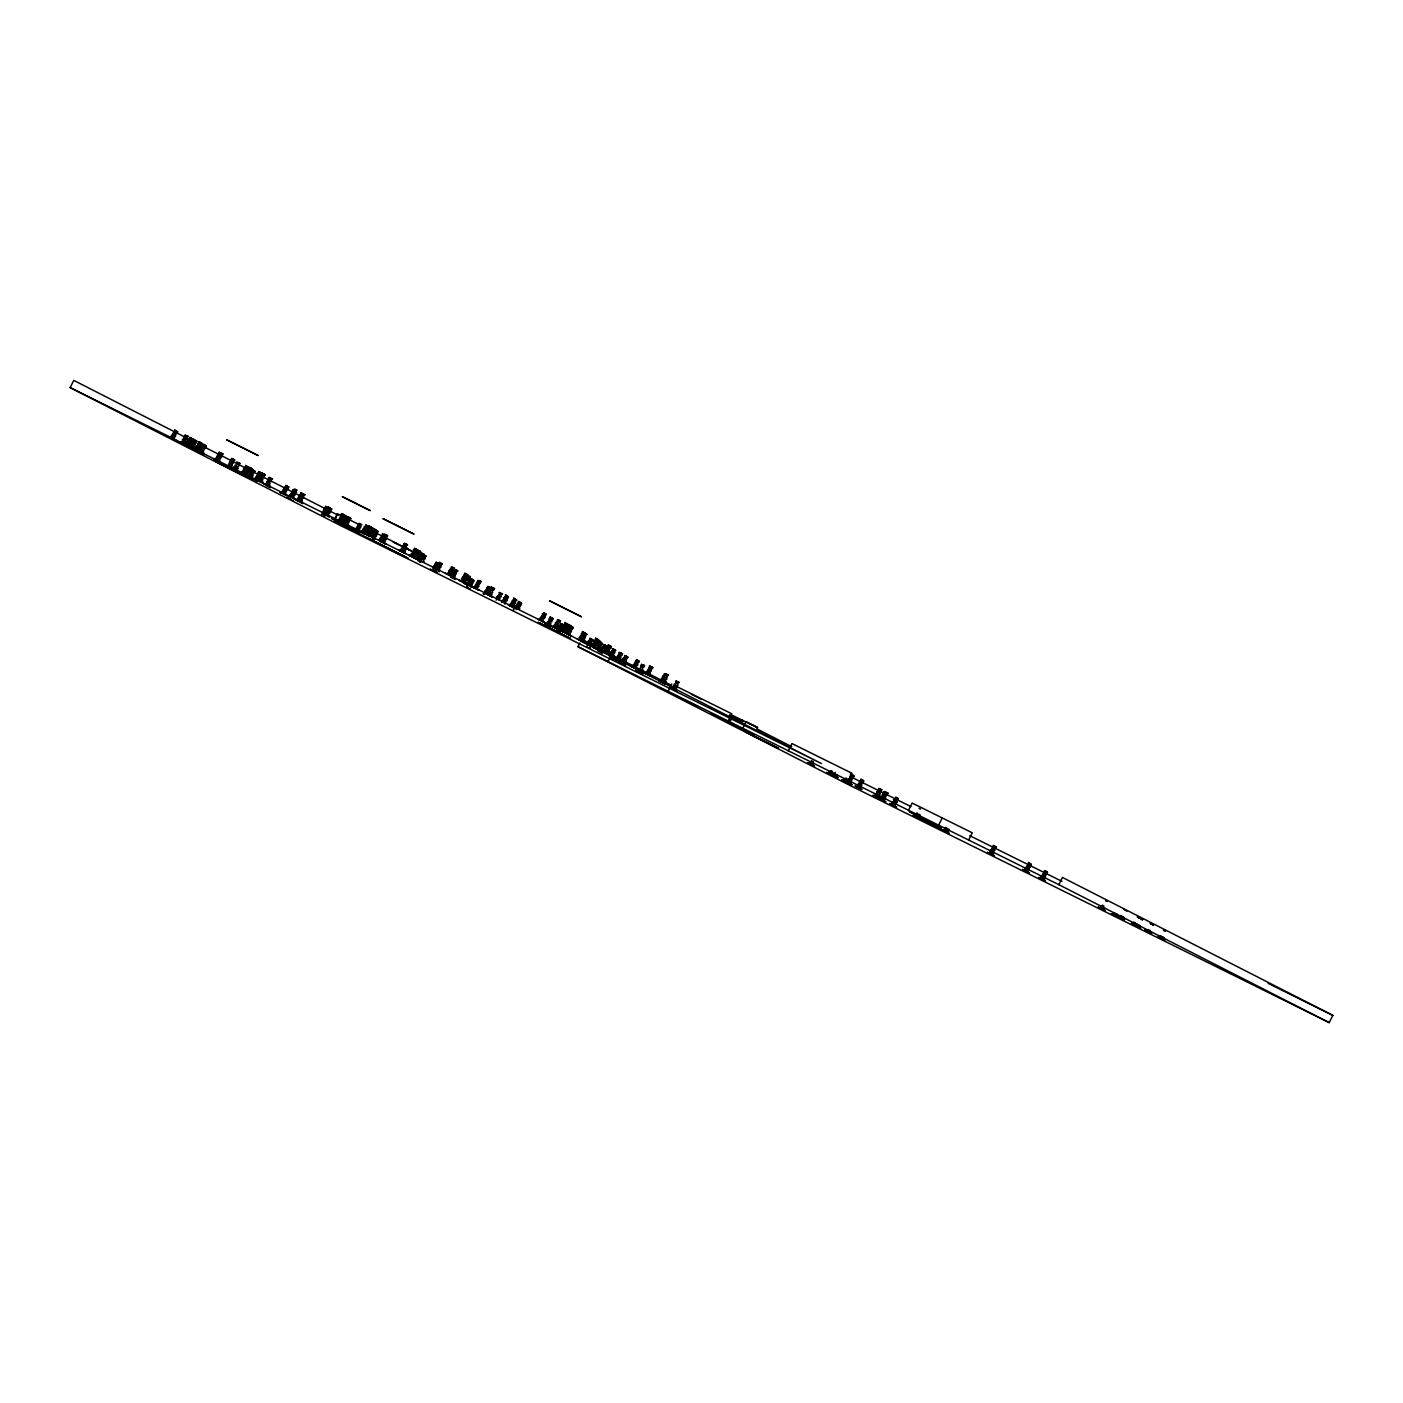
<?xml version="1.0" encoding="UTF-8"?>
<svg xmlns="http://www.w3.org/2000/svg" width="1403" height="1403" viewBox="0 0 1403 1403"><rect width="100%" height="100%" fill="white"/><g stroke="black" fill="none" stroke-linecap="round" stroke-linejoin="round"><path stroke-width="1.5" d="M177.409 431.896L174.568 430.002L177.672 432.001M193.368 441.945L194.123 440.384M234.722 460.079L231.513 458.921M248.734 467.217L245.683 465.48M262.431 473.477L265.132 475.073M265.342 474.6L261.572 473.249M272.533 479.002L269.288 477.283M288.878 487.087L285.721 485.333L288.422 487.332M304.083 494.698L304.784 494.628M344.963 515.357L341.823 513.603L342.35 514.515M372.093 528.352L370.567 527.949M406.046 547.503L407.238 548.678M420.181 551.817L414.604 548.17M420.567 551.432L415.042 548.941L411.342 555.991L410.325 555.798M423.864 554.062L423.899 555.009L420.812 553.22M457.781 570.881L454.554 569.828M467.795 574.914L467.287 575.739M481.019 581.543L477.686 580.474L481.001 581.456M506.062 595.644L505.448 594.767L508.237 596.731M521.232 604.167L519.636 603.378L520.969 604.062M521.442 603.711L518.759 601.431L518.216 602.659M546.433 614.286L543.417 612.778M565.041 622.897L570.933 626.545L570.705 625.615M584.42 633.7C589.067 634.489 577.247 629.684 585.525 633.56M593.066 639.873L589.751 638.242L592.855 640.224M598.643 639.978L595.591 638.242M599.607 641.855L602.115 643.802M611.042 646.783L608.516 644.836M611.498 646.537L608.008 645.257L611.287 646.888M622.616 653.886L619.389 652.29M627.685 657.078L624.914 655.675M636.331 659.691L639.084 661.076M652.641 667.986L649.607 666.022L652.465 667.898M652.939 667.565L649.221 666.285L651.623 667.021M667.442 675.562L664.233 674.405M679.157 682.296L675.772 681.262L677.93 681.753M853.796 776.403L852.463 775.929M853.112 775.438L852.603 777.578L853.638 778.086L852.41 777.56M863.055 780.769L860.723 779.139L863.564 781.015M885.714 794.589L887.678 792.976M887.853 793.169L884.153 791.994M895.482 797.202L898.236 798.588M993.499 845.448L996.007 847.377M1126.89 911.178L1123.75 909.425M1138.499 917.58L1140.218 917.737M1140.376 918.053L1137.149 916.913M1151.056 924.016L1150.372 923.209L1153.599 924.805M189.738 437.964L192.912 439.946L192.807 438.806M192.877 439.911L193.789 440.261M203.4 444.137L206.188 446.207L203.154 444.681M222.761 454.326L219.517 452.695M220.885 453.029L221.148 453.502M259.818 473.109L258.661 472.899L260.677 473.776M293.367 490.647L293.858 490.98M327.688 508.833C329.302 508.956 331.932 512.516 330.968 508.693L329.424 507.64M348.365 517.339L350.066 518.566M371.69 527.318C366.323 525.266 368.831 526.599 372.076 528.159M371.146 528.072L368.06 526.195L368.603 527.09M406.94 548.082L407.519 548.801L405.221 547.766C406.326 551.73 403.38 547.889 401.767 547.819M439.244 562.866L442.278 564.374L440.244 563.357M465.989 574.476L465.13 573.669L461.377 581.052L460.359 580.86M467.83 575.739L469.549 576.879M567.514 624.931L565.356 623.37L568.987 625.089M566.181 624.037L570.775 625.878M566.409 624.002L567.268 624.247M569.232 627.351L569.899 625.913L568.197 624.686L563.708 631.981M597.853 639.663L600.642 641.943M851.726 775.193L853.287 775.649M863.091 780.489L863.845 781.138L860.811 779.63M884.609 792.134C885.661 790.38 885.311 796.132 881.417 799.429L879.927 799.096M1044.551 871.07L1047.304 872.473M1152.828 924.612L1153.476 925.208L1151.81 924.367M187.143 435.912L186.161 435.772M190.755 438.297L192.421 439.928M191.65 438.473L191.527 441.138M191.492 439.349C194.315 441.173 188.212 439.893 189.598 439.683M192.597 439.542L189.984 437.403M193.702 439.928L196.999 441.208L191.071 438.069M246.542 466.462L248.541 467.585L245.525 466.077M253.838 470.549L252.856 470.303M260.397 473.477L259.625 472.811M261.239 472.829L260.555 472.443M295.893 489.612L295.121 489.349M349.75 517.882L345.945 515.918M373.707 529.194L374.566 529.562L373.917 528.913M384.457 534.806L383.528 534.789M386.579 534.806L385.825 534.543M453.222 567.777L452.485 567.478M478.984 580.93L479.703 581.245M493.295 587.875L492.471 587.769M550.993 617.846L551.853 617.916M558.534 620.354L559.306 620.284M561.796 624.423L562.778 624.616L560.762 624.125M583.613 632.332L584.332 632.648M604.956 645.134L605.552 645.485M610.165 645.766L609.305 645.678M610.287 645.941L609.393 645.818M614.426 649.957L613.62 649.449L614.602 649.607M620.512 653.079L621.231 653.43M650.799 666.899L651.711 666.969M666.232 674.861L665.25 674.703L666.39 675.492M667.162 674.65L665.478 673.65M851.972 775.105L851.007 774.438M879.856 789.468L880.628 789.451M881.47 790.38L879.821 789.1M886.152 792.449L885.433 792.081M896.499 797.553L897.359 797.974M994.341 846.377L996.253 847.5M1045.638 871.473L1046.568 871.579L1045.568 871.421M185.354 440.84C187.914 445.628 179.952 439.209 182.793 441.331M186.722 437.946C189.089 442.611 181.653 436.526 184.267 438.508M187.388 443.927L186.143 443.295L189.159 444.786L188.476 446.54L192.527 448.522M190.633 441.98C191.737 445.944 188.791 442.12 187.178 442.033M193.316 447.171L192.351 448.872M194 445.716L194.684 444.277M199.016 447.697C200.208 451.731 197.104 447.767 195.473 447.715M198.665 443.962L197.542 443.401L200.296 444.751C202.856 449.521 195.28 443.383 197.928 445.382M204.715 447.276C205.189 450.854 204.084 448.031 201.12 447.241M221.569 455.519C221.99 459.219 220.972 456.01 217.711 455.572M228.952 463.008L231.618 464.323C234.389 469.251 226.286 462.744 229.145 464.884M249.629 473.039C252.189 477.844 244.21 471.426 247.051 473.548M250.979 470.163C253.347 474.81 245.911 468.742 248.524 470.724M261.168 474.88L263.676 476.126C264.886 480.124 261.993 476.371 260.397 476.283M285.195 492.839L285.879 491.401M286.703 488.262L288.264 489.016L287.141 488.454L287.913 487.087L286.159 486.192L282.459 493.242M329.617 511.586C330.722 515.532 327.776 511.709 326.162 511.639M347.278 519.057L347.944 517.602L346.208 516.725L341.753 523.67L342.911 524.143M366.92 530.983L365.727 530.387L368.656 531.825C367.165 534.175 375.145 538.436 372.9 534.262L369.866 532.737M373.584 532.824L374.25 531.369L371.427 529.948M385.597 538.454C386.702 542.417 383.756 538.594 382.142 538.506M403.064 552.326L403.871 550.642L400.749 549.082L401.977 549.713M405.905 546.328L406.589 544.89L404.573 543.189M406.046 549.871L406.73 548.433L402.293 546.293L403.45 546.889M412.956 557.114L415.779 558.517L413.166 557.201L414.078 555.606M415.902 553.22L418.217 554.378C418.568 557.868 418.304 555.535 415.148 554.623M421.023 558.692C421.619 562.41 420.286 559.359 417.217 558.569M422.373 555.816C422.847 559.394 421.742 556.57 418.76 555.781M422.513 556.36L424.758 557.465C425.021 560.884 424.863 558.675 421.759 557.763M440.139 566.882L440.823 565.444M451.556 572.477C452.731 576.493 449.626 572.547 448.013 572.477M454.765 575.3C455.379 579.018 454.028 575.967 450.959 575.177M456.133 572.424C456.606 576.002 455.484 573.178 452.52 572.389M464.112 580.667L464.025 582.403M465.34 579.509L465.463 577.79M471.811 583.894L472.495 582.455L473.512 582.946M477.406 587.454L478.09 586.016M489.016 593.399L487.77 592.767L490.787 594.258L490.103 596.012L491.699 596.801M506.36 599.362C508.833 604.079 501.134 597.836 503.852 599.888M514.024 608.06L512.551 607.025L513.235 605.587L510.113 604.027L511.341 604.64M514.463 604.43L514.585 602.711L511.657 601.238L512.814 601.817M515.269 601.273L515.953 599.835L513.691 598.678M519.689 605.167C522.197 606.377 518.444 605.149 520.46 603.799M518.812 607.499C520.004 611.515 516.9 607.569 515.269 607.499M519.496 606.061L520.864 603.167L519.619 602.536M544.311 616.794C545.416 620.757 542.487 616.934 540.856 616.846M550.186 623.02C552.747 627.807 544.767 621.389 547.608 623.511M548.941 618.828L551.449 620.073C554.01 624.844 546.451 618.705 549.082 620.687M567.759 631.964L567.864 630.228L564.83 628.719L566.04 629.316M568.706 629.245L571.021 630.403C571.372 633.893 571.109 631.56 567.952 630.649M582.613 637.646C587.647 636.681 578.439 634.366 581.526 635.331M584.595 639.119L584.718 637.418M590.733 642.749C593.206 647.467 585.507 641.224 588.225 643.275M594.96 645.731L595.065 647.835M594.556 641.978L593.399 641.381L596.222 642.784C598.888 647.642 591.066 641.311 593.82 643.381M596.503 649.045L599.116 650.378L594.837 646.152M598.643 646.292L598.765 644.573L596.363 643.363M599.449 643.135L600.133 641.697L598.38 640.803L594.679 647.853L593.399 647.52M600.256 646.432C599.397 649.028 601.624 648.379 598.204 647.169M613.497 653.184C618.407 652.202 609.481 649.975 612.462 650.887M620.284 656.762C622.757 661.479 615.058 655.236 617.776 657.288M625.808 659.708C628.281 664.426 620.582 658.182 623.3 660.234M637.225 663.707C639.68 668.442 631.981 662.181 634.7 664.233M649.151 675.159L649.238 673.422M665.443 679.666C670.459 678.701 661.251 676.369 664.338 677.333M666.793 676.772L667.477 675.334L665.127 673.703L668.372 675.089M835.136 774.018L836.662 776.859M849.587 781.506L849.429 783.505L847.973 782.892M850.569 781.909L849.78 783.576M878.243 795.904L877.559 797.342L880.698 799.359M877.822 792.134L876.665 791.538L879.506 792.941C882.171 797.798 874.332 791.485 877.085 793.554M880.277 791.573L880.961 790.135L879.207 789.24L875.384 796.518M886.714 794.975L886.871 793.274L884.644 792.257L881.803 796.08M895.026 804.112L895.114 806.199M894.605 800.341L893.448 799.745L896.271 801.148C898.955 806.006 891.115 799.692 893.869 801.762M897.587 800.043L897.745 798.342L895.991 797.448L892.168 804.726L889.66 803.481L892.764 805.024M1025.839 867.159L1028.504 868.475L1027.242 871.438C1031.082 873.455 1020.49 867.983 1025.786 870.667M1028.68 865.002L1029.872 865.598C1032.433 870.369 1024.874 864.23 1027.505 866.23M1116.595 914.265L1116.683 916.369M1139.078 925.489L1139.166 927.593M1150.004 930.61L1150.109 932.697M1161.824 936.625L1163.14 937.274L1162.438 939.028M70.15 387.614L551.028 625.598L821.456 763.565L340.561 525.581L70.15 387.614L73.763 380.371L190.492 439.928M176.041 431.072L175.165 430.756L170.71 437.701L173.849 439.262M175.691 430.896L176.55 430.879M192.825 440.104L193.684 440.542L190.668 438.595M193.842 439.735L195.157 440.84M201.576 443.629L198.717 441.752L201.927 443.138M201.839 443.751L198.963 441.682M202.961 444.611L206.381 445.733M204.54 445.277L203.663 444.944L199.208 451.889L202.348 453.467M219.99 452.923L218.745 452.538L223.13 454.028L219.219 452.204L221.393 453.835M234.634 459.833L231.477 458.36L232.109 459.237M233.424 459.325L232.53 459.219L234.511 460.43M233.424 459.658L232.617 459.027M236.581 462.481L239.527 463.955M245.595 465.55L246.121 466.392M254.592 471.39L252.066 469.461M259.467 471.776L258.327 472.618L259.748 473.442M258.959 473.039L258.415 472.215M285.651 485.947L288.79 487.051M293.227 491.032L292.613 490.138L294.244 490.822M290.175 496.592L293.139 490.962L293.964 491.383L292.876 490.156M294.016 489.244L297.155 490.138M301.978 493.242L303.03 494.54M298.418 501.309L302.259 494.049L300.61 493.347M300.593 493.347L304.854 494.891M327.864 508.079L325.531 506.448L328.846 507.991M322.304 514.463L326.11 507.184L328.635 508.447L325.671 506.413M334.738 519.233L337.439 513.796L341.613 515.866M335.036 519.373L337.439 513.796M340.613 515.059L342.034 515.778L340.859 514.515M343.665 514.936L342.876 514.305L344.77 515.708M344.875 515.304L341.753 514.199M347.856 517.549L345.699 516.462M350.575 518.812L347.628 516.918L348.453 517.865M346.944 516.585L350.873 518.268M359.15 523.337L361.904 524.722M360.571 524.038L359.659 523.582L356.695 529.212M368.621 527.09C378.652 532.298 358.063 521.285 368.551 526.213M372.742 528.265L375.671 530.544M374.075 529.369L373.18 529.036L369.48 536.086L368.2 535.753M387.456 535.823L384.703 534.438M404.134 543.663L407.484 544.627M401.012 551.274L404.836 543.996L406.256 544.241M420.549 551.519L417.147 550.292M424.039 554.273L421.058 552.677M423.338 554.36L426.038 556.342M423.268 554.957L426.302 556.465L420.532 553.098M437.438 563.497L435.965 562.428M440.665 563.585L438.981 562.743M454.8 569.285L455.975 570.547M467.725 574.651L464.551 573.196L467.445 575.177M470.058 577.124L464.568 573.757M470.321 577.247L467.041 575.633L470.408 576.651M471.513 580.193L466.533 577.142M473.67 581.263L472.215 579.667M473.425 580.053L470.882 579.264L467.094 586.244M487.437 586.717L490.734 588.366L487.7 586.84M502.344 594.416L499.047 592.785L502.555 593.943M502.081 594.293L499.398 592.382M513.761 598.169L516.725 600.203L513.673 598.116M519.198 602.343L518.847 601.484M519.794 602.08L520.531 602.536M550.555 617.864L550.222 617.004M551.204 617.671L552.729 618.951M551.397 618.267L550.467 617.794L547.363 625.142M552.992 619.074L549.958 617.548M557.429 619.916L560.569 620.81M562.919 625.194L560.674 623.634L567.514 626.492M562.182 624.844L561.27 624.37L558.306 630.017M586.577 634.77L583.788 632.771M1329.237 1022.629L1058.827 884.662L1062.439 877.419L1332.85 1015.386L1329.237 1022.629L848.359 784.645L577.948 646.678L579.755 643.065M584.946 633.49L585.84 633.875M586.945 634.489L584.823 633.893M599.747 641.329L598.993 640.662L599.66 641.346M599.081 642.293L602.518 643.416M606.762 645.924L603.869 644.486M606.85 646.081L608.13 647.116M609.691 646.099L608.779 645.643L604.956 652.921M607.99 661.55L609.796 657.937M615.356 650.554L612.602 648.712M615.636 650.676L612.339 649.045L615.654 650.01M641.539 664.513L644.293 665.899M644.556 666.004L641.276 664.391L644.591 665.355M651.132 667.232L650.203 666.758L646.502 673.808L645.485 673.615M667.986 675.597L664.215 673.843L664.829 674.72M668.459 675.246L665.829 674.51L662.023 681.49L661.006 681.297M668.109 691.311L671.721 684.068M678.806 682.77L676.193 680.823M677.053 681.893L679.175 682.489M728.21 721.054L731.822 713.811L677.526 686.944M729.472 722.878L733.085 715.635M788.328 750.798L791.941 743.555L852.042 773.316L848.447 780.542M851.481 775.315L847.71 782.523M851.972 775.333L852.726 775.175M854.076 776.525L850.762 774.877M881.768 789.836L878.611 788.504L879.295 789.31M886.906 793.396C891.273 795.466 877.84 788.784 887.766 793.011M908.548 810.303L912.16 803.06L972.261 832.803L968.666 840.046M938.607 825.174L942.22 817.931M1030.276 863.862L1029.416 863.371L1031.152 864.476M1029.767 863.669L1028.89 863.336L1025.19 870.386L1024.172 870.176M1044.358 871L1047.585 872.596L1044.797 870.526M1045.884 871.754L1045.06 871.333L1041.236 878.611L1038.729 877.366L1041.815 878.892M188.212 446.803L190.58 447.855L189.124 447.241L190.58 447.557L194.333 440.174L196.034 441.401M216.027 460.061L219.745 453.011L221.481 453.906M232.565 469.654L233.564 469.847L237.282 462.797L239.019 463.691M241.035 473.039L242.316 473.372L246.034 466.322L246.998 466.708M249.366 475.898L252.33 470.251L254.837 471.513M256.784 477.178C257.643 474.898 256.275 475.354 257.345 475.81M258.275 474.354L259.274 472.723M297.664 500.766L301.364 493.716L303.311 494.417M329.231 507.798L325.408 515.076M362.22 532.614L365.937 525.564L367.674 526.458M364.324 533.543L365.341 533.736L369.042 526.686C374.829 529.264 366.814 532.544 367.674 529.58M368.638 528.861L369.375 527.458L371.041 528.282M374.706 530.316L378.003 531.965L375.583 530.755L372.514 536.332L375.092 537.63M380.003 540.26L382.966 534.613L384.615 535.437M414.218 557.728L417.936 550.678L419.672 551.572C420.093 555.114 418.971 552.379 416.112 551.274L416.796 549.836L414.534 548.696M417.603 560.516L421.303 553.484L423.057 554.378M420.076 562.252L423.776 555.202L425.53 556.097M433.509 568.759L436.473 563.129M439.753 563.112L435.298 570.056L436.245 570.547M455.063 570.092L451.345 577.124L454.011 578.474M483.228 593.802L484.509 594.135L488.209 587.103L489.875 587.927M496.118 600.203L499.836 593.153L501.485 593.978M501.52 602.536L505.974 595.573L508.482 596.836L505.466 595.328M565.532 625.703L566.268 624.3M568.513 630.929L567.777 632.332L570.337 633.647M569.25 629.526L570.74 626.703L573.248 627.948L570.232 626.457M587.383 644.608L590.347 638.979L592.013 639.803C594.486 644.503 587.173 638.54 589.698 640.452M597.643 646.888L596.906 648.291L600.028 649.87M599.134 644.065C596.187 645.889 604.132 647.8 599.712 646.169M600.414 652.342L604.132 645.292L606.64 646.537L603.623 645.029M638.225 672.037L642.048 664.759L643.784 665.653C644.749 669.477 642.118 665.899 640.505 665.794M809.145 763.46L811.635 760.829M830.769 770.598L829.173 773.649M835.294 772.334L833.698 775.385M844.255 781.103L845.851 778.051L846.938 778.507M847.237 782.015L845.272 781.524L846.851 781.892L848.324 779.086M881.68 797.886L880.944 799.289L884.521 801.271M917.141 813.354L915.545 816.406M1102.232 905.163L1100.636 908.215L1098.128 906.969L1101.232 908.513M1114.596 913.248L1113.736 914.896M1121.207 915.913L1119.454 917.124M1134.694 922.788L1133.834 924.437M191.913 439.139L190.247 438.21L186.529 445.26L185.266 444.926M192.544 439.805L189.738 437.508M514.989 598.783L516.725 600.203M375.127 529.738L378.214 531.491M422.549 554.115L423.811 554.974M467.971 575.721L463.341 582.946L464.568 583.56M584.577 633.402L582.999 632.507L579.088 639.715M863.231 780.454L861.407 779.945L857.601 786.925L856.602 786.732M259.134 471.846L262.449 473.39M328.635 507.062L331.476 508.956M436.21 562.322L441.331 565.707M454.572 568.057L451.328 567.005M454.467 569.337L457.711 570.723M470.356 578.422L474.144 580.912L471.987 580.298M491.278 586.945L494.593 588.471M1139.446 918.088L1138.534 917.492M220.481 452.871L221.779 453.713M258.573 472.18L262.256 473.846M340.596 514.498L342.227 515.182M382.44 533.806L385.527 535.209M435.947 562.305L439.121 563.76M439.402 562.305L442.471 563.901M470.268 578.369L473.442 579.825M564.778 622.897L570.793 625.65M851.06 775.105L853.199 776.087M993.219 845.43L996.481 847.044M237.019 462.008L239.983 463.499M262.431 473.057L265.202 475.108M368.796 525.879L371.777 527.475M487.963 586.296L490.945 587.892M595.503 638.225L598.187 640.224M878.769 788.398L881.856 789.871M1028.469 862.477L1028.995 863.406M1163.946 929.891L1165.7 930.89M180.934 442.471L181.934 442.664L185.652 435.614L187.897 436.771M194.596 449.346L195.613 449.539L199.314 442.489L201.067 443.383M215.518 459.886L216.799 460.219L220.499 453.187L222.253 454.063M227.023 465.884L228.303 466.217L232.004 459.167L232.845 459.605M245.192 474.688L246.209 474.88L249.909 467.83L252.172 468.97M257.714 480.563L258.994 480.896L262.694 473.863L264.448 474.74M289.527 496.206L290.807 496.539L294.507 489.489L296.261 490.384M380.213 541.383L381.493 541.733L385.211 534.683L387.719 535.928L384.422 534.315L386.86 535.508C387.982 539.436 385.264 535.823 383.668 535.718M446.856 573.967L448.136 574.301L451.836 567.25L453.59 568.145C453.52 573.459 452.257 570.565 449.539 569.688M473.67 587.647L474.67 587.839L478.388 580.807L480.124 581.684M510.376 606.219L514.199 598.941L515.445 599.572M538.945 619.723L540.225 620.073L543.926 613.023L545.679 613.918C546.083 617.425 545.083 614.724 542.172 613.935M552.94 626.878L554.22 627.211L557.938 620.161L559.674 621.055C561.954 625.633 554.781 619.74 557.289 621.652M616.075 660.269L619.898 652.991L622.423 654.254L619.389 652.746M621.599 663.198L625.422 655.938L627.948 657.2L624.651 655.552M632.104 666.793L633.121 666.986L636.822 659.936L638.575 660.831C640.855 665.408 633.682 659.515 636.173 661.409M671.563 688.347L672.844 688.68L676.544 681.63L678.298 682.524M943.465 830.418L947.954 832.382L946.692 832.049M989.027 853.094L990.044 853.287L993.745 846.237L994.709 846.623M349.154 517.514L345.419 516.339M407.08 557.903L404.117 556.289M916.141 816.651L944.219 830.664L913.037 815.161L915.65 816.476M754.814 726.28L757.725 727.648L752.061 724.685M751.201 733.523L754.112 734.891L752.341 733.927M407.308 549.047L411.938 551.204L408.519 549.415M403.696 556.289L408.326 558.447L399.487 553.887M749.851 723.895L755.621 726.684M746.256 731.121L752.008 733.927M174.656 430.493L177.602 431.966M185.143 435.368L188.37 436.421L184.863 435.246L187.388 436.508M193.439 440.437L191.825 439.507M249.138 467.462L252.435 469.093L249.401 467.585M187.23 438.21L183.881 436.526L185.003 437.105M258.503 472.706L260.572 473.846M269.306 477.844L271.568 479.002M236.774 462.552L239.895 463.464M192.527 441.419L196.139 443.208M201.892 445.856L205.75 447.767L204.207 447.013M264.29 476.441L263.676 476.126M372.689 528.791L375.706 530.299M233.599 461.762L230.478 460.202M477.879 580.544L480.913 582.07M176.094 434.79L172.867 433.176M303.82 496.627L300.698 495.066M406.432 546.591L403.31 545.03M416.638 551.537L413.271 549.853L414.394 550.432M191.755 442.804L194.579 444.207M195.035 444.576L194.403 444.242M218.482 455.729L217.202 455.326L218.359 455.905M595.433 638.839L598.555 639.733M343.84 517.041L347.172 518.987M349.908 520.267L346.559 518.584L347.681 519.145M466.673 576.598L463.551 575.037M185.915 441.121L182.32 439.314L183.53 439.928M287.089 490.226L283.616 488.49L284.774 489.086M302.311 497.767L298.839 496.013L300.856 496.925M361.237 526.178L358.116 524.617M419.55 554.378L422.899 556.062M453.292 570.986L456.659 572.67M469.391 578.58L470.286 578.948M190.966 444.207L194.842 446.119M200.331 448.627L203.926 450.433M220.762 458.676L217.184 456.869L218.377 457.483M253.259 474.302L250.313 472.811M415.972 552.992L412.745 551.379M425.372 557.798L424.758 557.465M515.795 601.519L512.674 599.975M564.041 624.861L564.655 625.177M262.957 479.352L259.625 477.686M370.655 531.351L374.127 533.087M418.866 554.711L418.217 554.378M438.473 564.252L436.982 563.375M568.969 627.615C571.898 628.404 572.88 631.104 572.477 627.597L570.144 625.966L573.353 627.351M584.507 635.033L581.386 633.472M232.284 464.674L231.618 464.323M250.19 473.32L246.595 471.531L247.787 472.127M343.191 518.496L339.964 516.883M343.665 519.022L346.488 520.425M479.317 584.841L476.091 583.227M585.91 636.225L584.104 635.296M607.008 646.537L610.866 648.467L609.849 647.976M174.761 437.683L171.061 435.824L172.306 436.456M270.095 483.597L266.5 481.79L267.692 482.404M286.44 491.681L282.845 489.875L284.037 490.489M298.05 497.416L299.716 498.223M302.504 499.538L299.172 497.872M468.725 580.035C472.215 582.789 474.372 581.631 470.794 579.193M552.063 620.389L551.449 620.073M589.839 638.733L592.785 640.189M599.975 643.398L597.117 641.96M189.843 445.154L189.159 444.786M199.559 450.03L203.821 452.152L202.681 451.591M190.194 445.593L194.193 447.575M193.719 447.487L192.737 446.873M558.868 624.212L555.395 622.476L556.553 623.055M569.092 629.07L563.006 626.141M651.799 669.354L648.677 667.793M294.121 496.434L290.684 494.715M342.525 519.952L339.193 518.286M571.67 630.736L571.021 630.403M596.871 643.118L596.222 642.784M667.319 677.035L664.198 675.474M342.893 520.408L345.804 521.863M348.593 523.161L344.998 521.355L346.208 521.969M559.499 625.282L563.129 627.088M585.261 637.681L582.841 636.453M609.709 649.677L606.482 648.063M465.007 579.948C471.426 581.526 474.723 587.015 467.409 582.929M520.039 606.324L516.813 604.711M180.233 442.103L179.321 441.664L181.934 442.98M184.477 444.242L180.777 442.103L182.039 442.752M185.371 444.681L186.389 445.189L183.775 443.874M189.195 446.61L187.125 445.558M198.261 450.872L194.438 448.96L195.718 449.609M233.179 467.883C236.248 468.672 237.581 471.724 236.984 468.023L233.95 466.498L235.16 467.111M285.774 493.137L282.336 491.418M300.979 500.661L297.278 498.802L299.365 499.749M359.922 529.071L356.327 527.265L357.537 527.879M417.989 557.166L421.584 558.973M451.748 573.774L455.326 575.581M174.989 439.876L175.901 440.314L172.043 438.087M189.072 446.838L190.983 447.785L188.37 446.452M193.895 448.96L192.983 448.522L193.807 449.17M198.139 451.1L200.05 452.047L197.437 450.731M202.593 453.327L200.541 452.275M219.447 461.569L217.377 460.517M251.944 477.195L248.787 475.599M414.639 555.886L410.939 554.027L412.184 554.659M637.751 663.987L634.524 662.374M189.861 447.803L186.301 445.768L187.581 446.417M187.809 446.68L195.035 450.082L190.966 448.241L193.509 449.434L192.579 449.065M227.146 465.656L230.951 467.567M245.613 474.582L246.314 474.951M261.642 482.246L256.609 479.931M289.649 495.978L294.034 498.17M328.828 514.743L325.128 512.884L326.355 513.516M417.533 557.622L414.394 556.026M440.016 568.601L433.93 565.427L435.088 566.023M472.355 584.157L470.479 583.21M583.174 637.927L579.842 636.26M184.845 445.33L186.862 446.207M193.93 449.661L194.421 449.872M231.828 468.304L232.319 468.514M241.158 472.811L242.316 473.372M257.293 480.335L256.802 480.124M262.519 482.983L263.448 483.421L260.818 482.106M289.106 495.978L288.615 495.768M341.858 521.39L338.421 519.671M294.332 498.626L295.261 499.065L292.648 497.749M322.567 512.551L323.251 512.902M342.104 521.793L343.805 522.635M477.985 587.734L474.547 586.016M558.727 626.685L561.568 628.07M605.465 649.326L609.586 651.378L607.937 650.571M614.04 653.447L610.814 651.851M253.61 479.44L253.119 479.212M264.413 484.579L263.922 484.368M270.569 487.665L268.692 486.753M297.366 500.52L302.978 503.607L301.101 502.695M301.171 502.432L300.47 502.064M500.099 598.643L496.522 596.854L497.714 597.45M550.748 623.3L547.398 621.634M591.277 643.012L587.804 641.276L588.962 641.872M620.827 657.025L617.601 655.411M626.352 659.971L622.879 658.235L624.037 658.814M281.179 492.891L279.828 492.225L281.88 493.277M285.984 495.312L286.913 495.75L282.669 493.628M295.963 500.205L295.472 499.977M364.745 533.438L365.446 533.806M543.54 619.968L539.839 618.109L541.067 618.741M237.107 471.934L237.581 472.145M361.623 532.316L362.342 532.684M368.323 535.525L369.796 536.262L367.183 534.929M404.66 553.115L405.572 553.554L402.959 552.238M557.535 627.106L553.834 625.247L555.079 625.878M650.483 672.247L647.134 670.599M323.812 514.287L323.321 514.077M359.606 531.597L361.22 532.421M385.036 543.803L385.948 544.241L379.792 541.155M417.761 559.797L418.673 560.235L416.06 558.92M450.784 575.651L445.505 573.283L447.382 574.213M451.661 576.387L452.59 576.826L449.96 575.511M595.538 646.029L591.838 644.17L593.066 644.801M666.004 679.946L662.672 678.28M342.7 524.143L331.441 518.338L359.519 532.351L340.947 522.968M459.658 580.491L458.746 580.053L461.359 581.368M463.902 582.631L460.482 580.632M474.074 587.559L474.793 587.927M505.589 602.518L501.888 600.659L503.116 601.291M557.956 628.07L561.814 630M583.929 640.575L581.368 639.277M608.393 652.57L604.939 650.852M292.964 500.082L293.455 500.292M464.902 583.139L465.814 583.578L463.2 582.263M466.708 584.279L470.952 586.401M600.8 648.975L604.921 651.045M661.409 678.351L663.075 679.157M539.068 619.495L543.435 621.687M454.888 579.211L455.379 579.421M490.699 596.293L488.753 595.012M538.524 619.512L538.033 619.284M543.75 622.143L544.68 622.599L542.049 621.266M553.063 626.65L557.447 628.842M561.007 630.456L561.709 630.824M636.436 666.881L632.999 665.162M335.703 521.793L335.212 521.583M508.798 605.412L508.307 605.202M557.763 629.298L558.675 629.737L556.062 628.421M563.988 632.227L561.814 631.14L564.935 632.595M567.987 634.138L570.249 635.366M341.858 524.88L340.245 524.073M483.334 593.574L484.509 594.135M570.565 635.822L571.477 636.26L567.514 634.279M609.007 654.499C612.076 655.289 613.427 658.34 612.813 654.622L609.779 653.114L610.989 653.71M676.807 687.119L673.23 685.33L674.422 685.944M593.504 647.274L597.888 649.466L596.731 648.905M600.028 650.378L605.184 652.763M603.799 652.342L609.516 655.201L608.604 654.763M619.512 659.936L615.812 658.077L617.039 658.708M664.338 681.595L663.654 681.244M400.679 554.29L391.542 549.853M589.961 645.924L586.261 644.065L587.489 644.696M625.036 662.865L621.336 661.006L622.564 661.637M545.066 624.282L544.574 624.072M404.818 556.658C407.729 558.043 394.804 551.712 400.539 554.501M431.072 569.6L430.142 569.162L434.597 571.372M636.646 669.056L637.576 669.512L634.963 668.179M470.251 588.734L469.654 588.453M641.645 671.704L638.207 669.985M664.566 683.068L660.866 680.929L662.619 681.788M561.095 633.507L561.586 633.718M615.023 659.463L616.794 660.339M618.846 661.374L618.144 661.006M620.564 662.409L622.318 663.268M659.743 681.367L663.987 683.191M624.37 664.321L623.669 663.952M664.566 683.787L665.478 684.226L662.865 682.91M637.172 671.23L638.926 672.09M641.557 673.422L640.277 673.089M640.873 673.37L640.277 672.774M674.194 689.662L677.281 691.205L671.827 688.487M852.814 775.999L850.551 774.859M849.78 776.157L852.515 777.525M1028.399 863.091L1031.415 864.599L1028.557 862.494M877.945 790.398L878.559 790.731M880.803 791.836L878.997 790.906M894.728 798.605L895.342 798.938M883.855 793.537L882.89 793.151L884.469 793.852M886.24 794.835L887.205 795.22L885.626 794.519M862.249 783.926L859.022 782.313M852.463 779.296L849.516 777.806M880.137 793.291L879.506 792.941M995.341 848.833L992.219 847.272M1030.486 865.932L1029.872 865.598M1043.779 872.473L1044.411 872.806M1046.638 873.929L1044.832 872.999M883.101 794.922L882.82 794.817M886.047 796.413L882.627 794.799M851.814 780.752L848.762 779.209M1045.989 875.367L1042.762 873.753M884.925 797.746L885.205 797.869M813.459 763.548L811.478 762.53M837.135 775.035L836.451 774.684M851.147 782.19L849.148 781.173M860.916 786.82L858.917 785.803M945.131 827.419L946.218 827.945L944.745 830.769L943.851 830.33M843.975 778.911L846.991 780.401M994.025 851.726L990.43 849.937L991.623 850.551M878.822 796.185L875.121 794.326L876.349 794.957M1029.171 868.825L1028.504 868.475M881.575 797.728L881.277 797.606M895.588 804.393L891.887 802.534L893.132 803.165M812.091 764.933L812.986 765.354M846.255 781.611C832.312 774.666 862.792 790.257 848.078 782.664M848.675 782.944L850.078 783.523M859.548 788.205L860.828 788.539L857.724 786.995M827.998 773.071L832.119 775.122M846.132 781.839L843.361 780.682M848.815 783.4L845.711 781.857M894.939 805.848L891.115 803.937L892.869 804.796M1044.656 878.278L1040.956 876.419L1042.183 877.05M883.592 800.639L884.627 801.043L878.787 798.412M884.048 801.148L882.996 800.341M885.398 801.814L882.294 800.289M991.395 854.269L994.499 855.812L991.886 854.497L992.886 854.988M1043.288 879.663L1044.183 880.084M1123.698 918.947L1121.926 918.071M1103.407 909.319L1100.864 908.057M1122.418 918.597L1123.417 918.807M1102.705 909.267L1103.6 909.688M1112.579 914.318L1114.438 914.949M1135.904 925.489L1136.798 925.91M397.54 553.291L404.467 556.675M401.819 546.381L393.121 542.102M742.327 720.195L750.587 724.246M398.206 553.624L389.508 549.345M738.715 727.438L746.975 731.489M742.906 720.493L732.559 715.39L728.964 722.615L739.311 727.736M372.847 528.194L375.811 529.703M404.064 543.627L407.361 545.258L405.344 544.241M414.271 548.573L417.568 550.222M301.031 492.874L304.96 494.838M582.14 632.069L586.963 634.261M196.227 441.208L194.789 440.752M494.312 588.892L491.085 587.313L493.61 588.576C494.575 592.399 491.944 588.822 490.349 588.716M565.479 623.914L568.706 625.51M191.211 439.051L196.823 441.77L194.21 440.612M269.043 477.721L272.34 479.37L269.92 478.16L266.114 485.14L268.061 486.122M550.134 616.952L553.203 618.6M251.558 469.882L255.03 470.952M293.174 490.717L296.612 492.33L295.577 491.822M452.38 569.337C457.115 571.67 447.557 566.882 451.187 568.741M518.321 601.905L521.635 603.553L519.11 602.273L515.988 609.621M176.234 433.089C179.584 434.737 170.885 430.388 174.516 432.229M221.043 455.256C225.778 457.588 216.22 452.801 219.85 454.66M369.603 528.756C374.338 531.106 364.762 526.318 368.41 528.159M478.932 582.876C483.667 585.209 474.091 580.421 477.739 582.28M568.706 627.088L570.249 627.86L566.619 626.054M219.517 454.677L218.219 454.046M373.742 531.123L375.285 531.877L374.163 531.316M258.801 474.617L257.486 473.986M301.154 495.382L299.611 494.628L300.733 495.189M374.215 531.842C377.284 532.754 377.284 534.841 377.232 531.597L375.478 530.702M251.067 471.408C254.136 472.32 254.136 474.389 254.083 471.145L251.628 469.935M519.654 604.36C524.389 606.692 514.831 601.905 518.461 603.764M464.919 577.51C469.83 579.93 459.921 574.984 463.691 576.896M543.785 616.531C548.678 618.951 538.787 614.005 542.54 615.917M664.513 676.334L662.97 675.562L664.093 676.141M385.053 538.191C389.946 540.611 380.055 535.665 383.826 537.577M194.14 444.014L195.21 444.541M232.407 462.955C235.879 464.656 226.883 460.166 230.618 462.061M302.083 497.539L303.679 498.328L302.522 497.749M465.778 578.545L469.251 580.281M329.074 511.306C333.967 513.726 324.075 508.78 327.846 510.692M374.005 533.508L376.933 534.981M650.063 670.266C654.955 672.686 645.064 667.74 648.817 669.652M347.383 520.759C342.49 518.391 352.153 523.144 348.716 521.442M414.744 554.167C418.34 555.921 409.045 551.291 412.92 553.256M293.665 494.435C298.716 496.925 288.509 491.822 292.385 493.803M360.045 527.353C363.517 529.054 354.521 524.564 358.274 526.476M439.595 566.619C444.488 569.039 434.597 564.094 438.367 566.005M174.866 435.965C178.462 437.718 169.167 433.089 173.043 435.053M292.192 494.049L290.842 493.382M477.529 585.735C482.597 588.243 472.373 583.122 476.266 585.104M557.64 625.387L558.727 625.913L554.869 624.002M663.794 677.737L662.198 676.965L663.356 677.544M218.079 457.518L216.676 456.852M372.339 533.982L373.987 534.789L372.795 534.192M517.233 605.728L516.181 605.219L517.339 605.798M257.345 477.458L255.942 476.774M372.707 534.648L376.285 536.455L375.197 535.911M595.591 644.749L597.994 645.941M249.541 474.214L253.136 476.003L252.031 475.477M420.988 559.166C426.074 560.2 424.197 564.129 420.234 560.569M220.113 460.114L215.641 458.097L216.886 458.728M261.73 480.51L262.852 481.071L258.871 479.072M463.534 580.386C468.742 582.964 458.202 577.685 462.218 579.72M290.912 495.189L289.825 494.645L291.017 495.259M490.331 594.048L492.032 594.89L490.787 594.258M268.85 484.754L269.972 485.315L265.991 483.316M300.68 500.415L302.382 501.239L301.154 500.625M464.253 581.333L467.953 583.192M512.656 605.307L514.357 606.149L513.13 605.517M518.426 608.13L519.531 608.656L518.321 608.06M592.82 645.012L583.438 640.364L582.683 641.732L583.841 642.293L581.035 640.68M607.85 652.465L611.603 654.324M648.66 673.142C653.886 675.72 643.328 670.441 647.344 672.475M347.348 524.319L348.488 524.88L344.489 522.898M380.581 540.541L379.126 539.839M413.394 557.044C417.217 558.92 407.326 553.992 411.447 556.079M403.187 552.081C407.063 553.834 394.243 548.012 400.556 551.081M411.816 556.517L408.711 554.992L411.325 556.307M661.76 680.297L660.638 679.736L661.865 680.367M592.82 646.415L591.224 645.924M593.697 646.888L595.451 647.748L591.066 645.555M171.938 438.315L168.834 436.789L170.885 437.824M187.02 445.786L184.354 444.47M200.419 452.503L197.753 451.205M217.272 460.745L213.852 459.29M220.324 462.306L219.622 461.938M245.455 474.793L243.578 473.863L245.63 474.916M248.787 476.476L250.663 477.406L246.805 475.179M365.815 534.262L362.728 532.719L365.341 534.034M367.919 535.332L370.076 536.384M463.499 582.736L468.532 585.56L464.305 583.42M475.161 588.366L472.057 586.84L473.933 587.752M477.248 589.453L479.124 590.365L475.266 588.138M488.647 595.258L485.964 593.943M509.903 605.693L513.708 607.604L512.551 607.025M554.711 627.737L552.028 626.439M583.262 642.03L582.035 641.189M592.715 646.66L589.611 645.117L592.224 646.432M593.574 647.116L596.678 648.642L594.802 647.73M850.306 774.053L854.164 775.912M919.105 808.321L920.561 809.04M226.602 465.656L228.514 466.603M240.614 472.811L241.579 473.285M265.991 485.385L267.938 486.35M296.822 500.52L298.997 501.608M324.917 514.55L328.74 516.479M369.954 536.612L369.375 536.314M372.058 537.7L373.023 538.173M509.745 605.886L510.973 606.499M557.728 629.737L560.2 630.947M605.552 653.202L602.448 651.676L605.061 652.991M1105.564 900.814L1107.107 901.568M185.757 445.768L187.686 446.715M188.826 447.311L190.282 447.82M255.188 480.335L256.153 480.808M324.777 514.761L326.005 515.375M450.609 577.036L451.573 577.51M595.153 648.379L592.487 647.064M633.595 667.512L630.491 665.969L632.367 666.899M663.479 682.244L664.671 682.84M675.58 688.294L676.702 688.838L672.703 686.856M1141.148 918.702L1142.691 919.474M233.564 469.847L232.407 469.286L233.67 469.935M235.038 470.601L236.213 471.198M337.807 521.407L335.931 520.495L337.983 521.53M341.894 523.477L343.086 524.056M432.931 568.478L434.088 569.057M435.439 569.864L436.631 570.442M646.976 674.334L643.872 672.791L645.748 673.721M662.497 682.016L659.41 680.49L662.023 681.805M663.373 682.472L666.478 684.015L663.865 682.7M1150.969 923.946L1150.285 923.612M231.863 469.286L233.775 470.233M234.915 470.829L235.634 470.899M251.19 478.897L253.066 479.826L251.014 478.774M348.154 526.791L347.453 526.423M546.013 624.756L547.24 625.37M550.292 626.931L549.713 626.334M1140.867 919.263L1142.48 920.052M1163.42 930.329L1165.121 931.171M287.72 497.434L288.685 497.907M324.023 515.375L324.356 515.515M661.514 682.226L658.831 680.929M513.305 609.393L514.007 609.761M611.971 658.06L613.848 658.989L611.796 657.937M615.443 659.954L616.671 660.567M618.776 661.637L619.723 662.111M862.389 782.208C865.739 783.856 857.04 779.524 860.67 781.348M620.968 662.882L622.195 663.496M623.335 664.11L625.247 665.057M674.299 689.434L675.492 690.03M468.199 587.682L467.602 587.401M587.12 646.555L586.524 646.257M590.172 648.098L589.593 647.502M673.317 689.206L670.213 687.663L672.09 688.592M851.972 777.402L910.845 806.55M969.736 835.679L1061.983 881.347M1268.084 983.328L1332.85 1015.386M345.734 526.949L334.124 521.179M638.821 672.335L635.717 670.792L641.872 673.878M883.381 793.396L886.1 794.642M994.148 850.008C997.621 851.726 988.624 847.237 992.359 849.131M861.021 785.084C864.616 786.855 855.321 782.208 859.197 784.172M882.329 796.325L885.381 797.869M916.58 813.074L917.702 813.635M1044.761 876.542C1048.357 878.296 1039.062 873.666 1042.938 875.63M577.948 646.678L1058.827 884.662M848.166 780.769L845.641 779.647L846.868 780.278L845.693 781.331M1027.925 869.983C1031.626 871.807 1022.033 867.019 1026.031 869.053M1135.273 923.086L1133.571 922.245L1134.799 922.876M881.102 797.606L885.012 799.447M947.481 830.383L948.603 830.927L944.622 828.945M992.78 852.901C996.481 854.708 986.888 849.937 990.886 851.954M1103.495 907.583L1104.617 908.144L1100.636 906.163M1116.016 913.984C1121.225 916.562 1110.685 911.284 1114.701 913.335M1138.499 925.208L1140.201 926.05L1138.973 925.419M834.417 775.438L832.803 774.947M835.276 775.912L837.03 776.771L832.645 774.579M858.198 787.223L856.707 786.504M859.074 787.679L860.267 788.276M810.741 763.951L808.987 763.092L810.145 763.969M811.618 764.407L813.372 765.266L810.268 763.741M834.294 775.666L831.19 774.14L833.803 775.456M835.171 776.14L838.257 777.665L835.644 776.35M845.43 781.313L851.06 783.926L847.324 782.348M858.092 787.451L854.988 785.908L856.865 786.837M858.952 787.907L862.056 789.451L859.443 788.118M1121.067 917.615C1115.508 914.721 1130.625 922.806 1121.821 918.316M810.636 764.179L807.532 762.636L812.547 765.126M811.495 764.635L814.599 766.178L811.986 764.863M829.874 773.702L828.279 773.211M830.751 774.175L832.505 775.035L828.384 772.983M851.358 784.382L843.203 780.314L847.202 782.576M876.086 796.588L874.49 796.097M876.963 797.044L878.716 797.904L875.612 796.378M882.013 799.728L880.523 798.991M882.873 800.184L884.065 800.762M893.623 805.48L896.727 807.023L894.114 805.708M916.247 816.458C910.775 813.775 922.595 819.615 917.124 816.932M945.341 831.067L943.728 830.576M946.201 831.523L947.393 832.102M1026.645 871.14L1027.838 871.719M1041.938 878.664C1036.396 875.77 1051.496 883.855 1042.692 879.365M1042.815 879.137L1044.288 879.856M1101.355 908.285L1099.742 907.776M1120.944 917.843L1117.84 916.317L1119.717 917.229M1134.553 924.489C1129.082 921.806 1140.885 927.646 1135.413 924.963M1147.864 931.294C1142.393 928.593 1154.195 934.433 1148.724 931.75M829.769 773.93L826.665 772.404L829.278 773.719M830.629 774.403L833.733 775.929L831.12 774.614M844.852 781.401L841.747 779.858L850.867 784.189M875.981 796.816L872.876 795.273L875.49 796.606M876.84 797.272L879.032 798.377M879.716 798.851L881.891 799.956M882.399 800.043L885.854 801.955L884.96 801.587M917.001 817.16L920.105 818.686L917.492 817.37M945.219 831.295L942.115 829.752L944.728 831.067M946.096 831.751L949.2 833.294L946.569 831.961M990.641 853.585C985.169 850.902 996.972 856.724 991.5 854.041M1025.663 870.912L1022.559 869.369L1025.19 870.684M1026.54 871.368L1029.644 872.894L1027.768 871.982M1102.109 908.969L1105.213 910.494L1102.583 909.179M1115.315 915.422L1117.069 916.282L1112.965 914.23M1134.431 924.735L1131.327 923.192L1133.957 924.507M1135.308 925.191L1138.412 926.717L1135.167 925.314M1137.798 926.646L1139.552 927.506L1133.378 924.244M1147.742 931.522L1144.638 929.979L1147.251 931.294L1148.005 929.575L1149.899 930.522M1148.619 931.978L1151.705 933.521L1149.092 932.188M1161.088 938.046C1155.616 935.345 1167.436 941.185 1161.965 938.502M879.243 798.728L881.417 799.815L878.331 798.289M990.518 853.813L987.414 852.27L990.044 853.603M1114.333 915.194L1111.229 913.651L1113.842 914.966M1115.192 915.65L1118.296 917.176L1115.683 915.861M1136.816 926.401L1133.712 924.875L1136.325 926.19M1137.675 926.874L1140.779 928.4L1138.903 927.488M1160.982 938.274L1157.878 936.73L1160.491 938.063M1161.842 938.73L1164.946 940.273L1162.333 938.94M356.362 503.572L342.262 496.627L370.357 510.639L356.257 503.695M349.347 519.706L358.063 524.038M691.311 694.222L701.675 699.378M345.541 526.844L370.339 539.208M698.063 706.603L685.786 700.5M568.776 625.545L564.55 623.335M598.467 640.873L600.905 642.065L597.678 640.469M366.446 525.809L368.445 526.826M261.379 473.407L258.959 472.215M302.329 494.102L303.89 494.856M455.572 570.337L457.588 571.354M506.483 595.837L507.64 596.398C510.096 601.098 502.8 595.135 505.326 597.064M599.958 642.732L602.378 643.907M348.418 517.742L350.838 518.917M369.164 529.124L372.549 530.527M287.141 488.454L284.406 487.104L285.51 487.665M599.642 644.328C602.922 645.538 600.677 646.029 601.624 643.556L599.87 642.662M383.931 536.875L381.195 535.525L382.317 536.086M260.011 476.283L257.433 475.021M383.247 538.314L380.669 537.051M464.691 579.141L462.008 577.843M582.666 638.137L583.929 638.768M513.814 604.079L511.13 602.764M567.075 631.596L561.463 628.93M382.581 539.752L379.652 538.314L380.844 538.91M1138.166 917.404L1140.095 918.369M325.724 512.341L323.058 511.025M258.643 479.16L255.89 477.809M563.55 631.718L560.586 630.561M540.436 620.459L542.628 621.547M564.655 632.455L566.847 633.542M579.421 639.873L581.596 640.961M884.749 792.309L886.784 793.204M411.553 556.377L413.727 557.465M414.814 558.008L417.445 559.341M448.346 574.686L450.538 575.774M461.587 581.438L463.762 582.526M497.451 599.081L499.994 600.361M554.431 627.597L556.623 628.684M581.21 640.978L585.069 643.205L581.105 641.206M591.663 646.169L594.626 647.607M605.289 653.061L607.464 654.149M648.449 674.773L645.608 673.387M365.937 534.034L368.568 535.35M382.09 542.014L384.72 543.347M401.346 551.414L403.52 552.519M414.429 558.096L416.621 559.201M474.898 588.225L477.073 589.313M594.89 648.239L597.503 649.554M633.332 667.372L635.524 668.459M646.713 674.194L648.905 675.281M661.444 681.525L664.426 682.963M291.017 496.925L293.209 498.012M323.725 513.112L326.022 514.27M365.552 534.122L367.744 535.209M259.204 481.282L261.396 482.369M362.816 532.912L364.184 533.578M546.872 624.931L548.222 625.598M661.234 682.086L663.426 683.173M895.763 799.114L896.955 799.71M182.144 443.05L184.337 444.137M195.824 449.925L197.998 451.012M217.009 460.605L219.184 461.692M246.419 475.266L248.612 476.354M257.854 480.826L253.838 478.844M362.448 533L364.622 534.087M418.199 560.814L420.549 562.007M451.836 577.65L454.186 578.843M546.188 624.879L548.38 625.984M611.34 657.428L609.393 656.464L613.111 649.414L614.847 650.308M186.529 445.575L190.51 447.75M228.777 466.743L231.144 467.936M242.912 473.67L244.262 474.337M340.491 522.477L338.544 521.495L342.262 514.463L343.998 515.339M346.559 525.687L344.612 524.722L348.084 517.216M601.01 652.623L602.361 653.307M188.072 446.628L190.387 447.978M190.79 447.943L192.983 449.03M242.807 473.898L245.157 475.073M255.311 480.317L256.661 480.983M339.035 522.021L340.385 522.705M249.225 477.599L250.576 478.265M558.166 631.718L559.516 632.402M673.054 689.066L675.229 690.153M234.055 470.373L236.406 471.566M248.612 477.616L250.453 478.511M559.394 632.63L538.086 622.248L570.512 638.418L558.885 632.507M289.912 498.521L291.263 499.205M337.509 522.442L339.351 523.337M336.843 522.39L339.245 523.565M401.381 554.659L403.222 555.553M432.878 570.249L434.72 571.144M1102.793 905.444L1104.073 906.075M812.197 761.11L813.477 761.741L812.723 765.249M946.779 828.226L949.252 829.471M831.33 770.878L832.593 771.51M847.342 780.489L848.657 781.138M1119.892 917.352L1122.874 918.79M1146.689 931.031L1149.653 932.469M1024.611 870.421L1027.592 871.859M1040.78 878.418L1043.744 879.856M1100.18 908.022L1103.161 909.46M1113.28 914.703L1116.244 916.141M1135.764 925.927L1138.727 927.365M1159.93 937.783L1162.894 939.221M833.242 775.193L835.75 776.42M857.04 786.96L860.004 788.398M762.601 740.205L778.402 748.202L746.554 732.313L762.355 740.293M844.466 780.962L850.236 783.768M874.928 796.325L877.892 797.763M891.712 804.533L894.676 805.971M944.166 830.804L947.148 832.242M989.466 853.322L992.447 854.76M375.881 532.93L383.265 536.647M370.129 539.103L381.967 545.03M385.562 537.787L395.716 542.891M381.563 544.838L392.103 550.134M494.382 588.927L491.962 587.752L488.051 594.96M595.293 640.557C592.785 638.646 599.958 644.538 597.678 639.978L595.942 639.084L592.119 646.362M619.144 652.623L621.652 653.886C623.932 658.463 616.741 652.57 619.249 654.464M624.668 655.569L627.176 656.814C629.456 661.392 622.283 655.499 624.773 657.411M603.36 644.924L605.868 646.187M249.155 467.462L251.663 468.725M466.27 577.019L467.146 577.475M566.514 627.878L565.865 627.457M675.895 683.121C677.561 681.7 680.385 688.575 674.247 684.068M365.289 527.037L364.166 526.476L368.024 528.405M419.778 554.518L420.672 554.957M487.56 588.576L486.455 587.997L490.313 589.926M499.187 594.626C500.853 593.223 503.677 600.081 497.539 595.591M259.081 474.056L257.959 473.495L262.045 475.336M490.489 590.575C492.137 589.137 495.189 596.135 488.805 591.505M200.296 444.751L201.401 445.33M249.26 469.304L248.156 468.742L252.014 470.671M341.613 515.936L340.491 515.357L344.349 517.286M567.759 630.157L568.952 630.771M221.604 455.729L220.709 455.274L244.964 467.708M395.155 542.61L403.801 546.995M504.589 598.467L503.431 597.888L507.43 599.87M563.182 628L561.989 627.404L565.847 629.316M602.746 648.186L601.589 647.59L606.657 649.94M325.478 508.675L324.356 508.096L327.969 509.903M367.13 529.72L363.64 528.002M435.824 564.602L434.702 564.041L438.332 565.83M449.714 571.565L448.522 570.951L452.643 573.003M640.662 667.653C642.311 666.215 645.362 673.212 638.979 668.582M236.633 464.288C238.3 462.867 241.123 469.742 234.985 465.235M188.861 441.103L187.704 440.507L191.685 442.506M244.648 469.216L243.491 468.62L247.472 470.619M368.656 531.825L369.848 532.438M516.988 606.587L515.795 605.973L519.917 608.025M324.742 510.078L323.584 509.499L327.32 511.358M363.815 529.86L362.623 529.247L366.481 531.176M486.087 591.4L484.894 590.786L488.77 592.715M257.608 476.88L256.416 476.283L260.572 478.16M197.192 446.785L195.999 446.172L200.12 448.241M382.353 540.401L381.107 539.769L385.369 541.891M471.022 585.261L472.232 585.875M566.286 633.262L568.899 634.594L567.286 633.77M633.227 667.056L631.964 666.407L636.348 668.6M488.104 594.17L484.386 592.312M561.025 630.789L558.973 629.737L561.603 630.754L565.304 623.704L568.022 625.194M648.326 675.018L650.957 676.334L649.343 675.509M363.079 531.281L361.834 530.65L365.832 532.631M434.351 567.426L433.159 566.812L437.034 568.741M447.241 573.88L448.241 574.388M436.877 568.829L435.649 568.197L439.911 570.319M489.998 595.924L492.172 597.012M512.323 607.183L514.515 608.271M598.116 650.676L599.379 651.325M896.271 801.148L897.429 801.744M356.8 529.299L355.555 528.668L359.817 530.79M504.221 603.606L505.22 604.114M549.169 626.317L550.783 627.141M597.994 650.904L600.186 651.992M671.949 688.259L672.949 688.768M243.175 472.039L241.93 471.408L246.191 473.53M470.356 586.7L471.32 587.191M618.021 661.234L620.214 662.321M620.705 662.777L621.722 663.286M623.546 664.18L625.738 665.268M882.347 794.677L883.276 795.133M371.427 537.068L373.496 538.384M637.436 671.371L638.435 671.879M360.045 531.825L361.658 532.649M373.724 538.717L375.004 539.366M437.982 571.126L439.262 571.775M640.171 673.002L642.784 674.317M1136.588 923.735L1137.815 924.367M373.601 538.945L374.619 539.453M555.378 630.649L556.991 631.455M589.05 647.502L590.663 648.309M918.965 814.266L920.158 814.88M1161.351 936.415C1158.58 935.152 1162.649 936.345 1160.491 937.748L1160.386 937.976M1163.14 937.274L1164.104 937.765M281.565 492.804L282.564 493.312M327.355 516.058L329.53 517.146M193.421 448.75L194.859 449.451M218.622 461.429L221.236 462.744M270.13 487.437L268.955 486.859M347.015 526.195L348.628 527.002M884.258 797.395L885.679 797.991M192.351 448.557L193.526 449.03M201.786 453.187L204.4 454.502L202.786 453.695M466.708 586.963L467.708 587.471M321.41 514.042L322.409 514.55M324.251 515.445L325.25 515.953M185.284 445.558L187.984 446.803M189.3 447.539L190.299 448.048M235.511 470.829L236.528 471.338M248.05 477.336L245.999 476.283L247.612 477.108M435.176 571.652L437.21 572.687L435.614 571.88M231.372 469.076L233.564 470.163M287.247 497.223L288.86 498.047M339.807 523.828L341.42 524.652M830.12 772.088L828.892 771.457L833.154 773.579M880.821 797.465L882.259 798.097M846.938 781.874L847.938 782.383M877.331 797.5L879.523 798.588M880.049 798.868L881.522 799.5M882.89 800.271L884.364 800.903M885.433 801.709L882.785 800.499L883.978 801.025M584.332 633.63L586.068 634.524M666.478 675.544L664.741 674.65L660.918 681.928M261.484 473.477L259.73 472.583L255.907 479.861M752.815 725.053L746.098 721.633L742.485 728.876L749.202 732.296M191.176 439.279L195.859 441.436M204.101 446.873L217.728 453.818M252.733 471.689L256.626 473.67M262.466 476.652L291.649 491.541M299.435 495.505L292.21 491.927M303.329 497.486L324.724 508.412M330.564 511.394L338.333 515.357M583.49 640.434L589.33 643.416M608.779 653.342L661.322 680.139M665.197 682.121L671.037 685.102M729.402 714.881L743.029 721.826M756.638 728.771L791.66 746.642M663.97 682.77L664.759 681.104L661.9 679.666M917.597 817.458L918.386 815.774L915.528 814.354M880.207 799.201L881.294 799.657M405.642 547.924L409.325 549.818M748.448 731.91L753.165 734.348M1120.348 915.493C1121.435 916.668 1126.328 916.86 1122.523 918.369L1123.049 918.93M602.589 646.327L606.219 648.116M579.071 637.663C585.542 639.645 581.351 642.346 577.019 638.698M914.651 815.967L918.491 817.879M489.665 591.382L485.912 589.523M567.671 633.682L561.831 631.052M844.22 780.892L845.834 781.699M268.289 479.142C273.287 480.124 271.358 483.982 267.517 480.527M244.49 467.357L248.121 469.163M365.218 531.912L369.199 533.894M242.965 470.145L246.823 472.074M285.686 494.856L281.442 493.032M191.51 448.241L193.351 449.065M755.936 726.684L756.883 727.245M406.344 544.189L405.485 544.206M383.843 534.946L382.177 534.245L383.931 534.999M383.159 518.724L413.797 534.017L383.159 518.724M372.339 540.436L402.977 555.746L372.339 540.436M909.407 811.653L941.29 827.577L909.407 811.653M226.795 439.858L258.047 455.466L226.795 439.858M215.974 461.587L247.226 477.195L215.974 461.587M549.573 600.817L581.351 616.706L549.573 600.817M711.111 713.285L741.573 728.49L711.111 713.285M291.877 492.102L291.877 492.102M238.072 468.549L236.984 468.023L238.072 468.549M515.655 603.22L514.585 602.711L515.655 603.22M256.1 478.721L254.925 478.037L256.153 478.669M599.835 645.099L598.765 644.573L599.835 645.099M404.993 551.204L403.871 550.642L404.993 551.204M613.9 655.166L612.813 654.622L613.9 655.166M598.537 648.011L597.415 647.467L598.537 648.011M665.881 681.648L664.759 681.104L665.881 681.648M919.526 816.336L918.386 815.774L919.526 816.336M331.757 509.079L328.442 507.43L331.757 509.079"/></g></svg>
